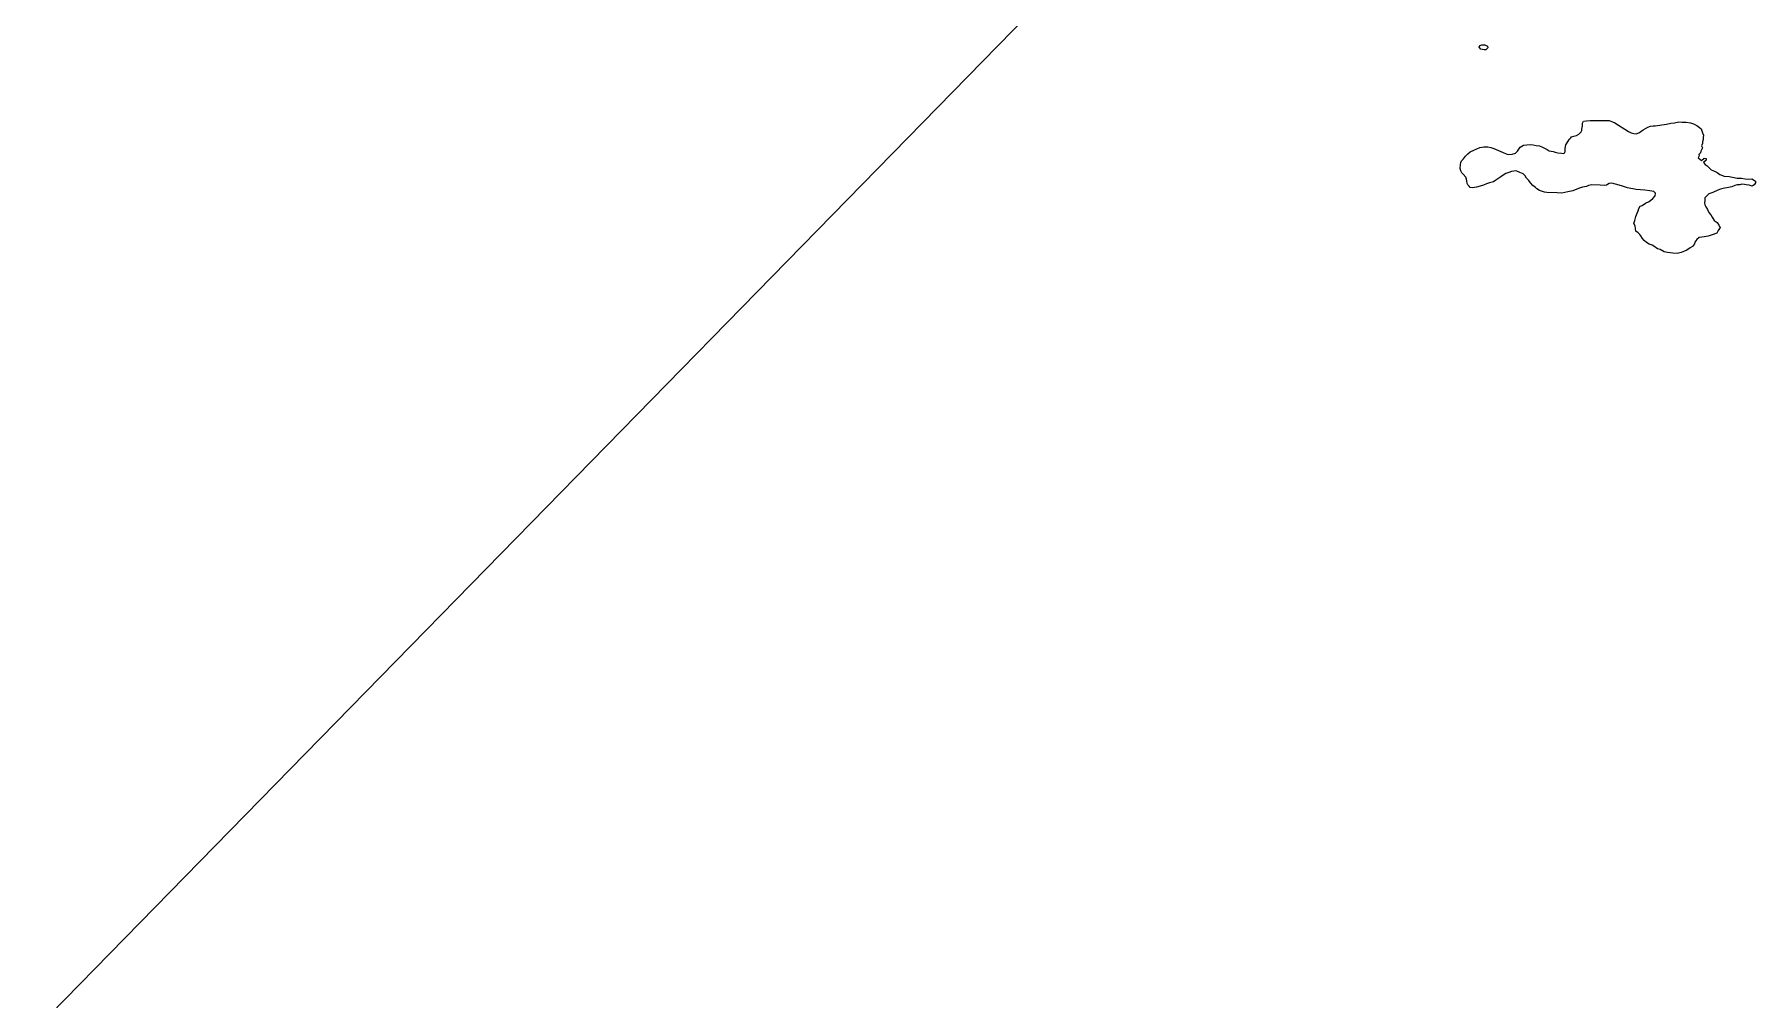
# Model space of a CAD drawing. Header units: metres. Extents: x 13.21 to 19.52, y 42.14 to 46.62.
# Drawn here: x 15.8344 to 16.0977, y 43.3215 to 43.4692 of the extents above; entities that cross this region are included whole.
import ezdxf

# ---------------------------------------------------------------- set-up
doc = ezdxf.new("R2010")
doc.units = ezdxf.units.M
doc.header["$MEASUREMENT"] = 0
doc.layers.add('granica', color=2, linetype='Continuous')
doc.layers.add('hr', color=9, linetype='Continuous')

msp = doc.modelspace()

# ---------------------------------------------------------------- linework, layer by layer
at = {"layer": 'granica'}
msp.add_lwpolyline([(16.01265, 43.50268), (16.01299, 43.50093), (16.01357, 43.50036), (16.0148, 43.49854), (16.01494, 43.49713), (16.01337, 43.49659), (16.01189, 43.4903), (16.01035, 43.48734), (16.00651, 43.48634), (15.99869, 43.48352), (15.99562, 43.48161), (15.83443, 43.31676)], dxfattribs=at)
at = {"layer": 'hr'}
for points in [[(16.05678, 43.46713), (16.05649, 43.46683), (16.0562, 43.46679), (16.0557, 43.46691), (16.05544, 43.46721), (16.05556, 43.46746), (16.05584, 43.46756), (16.05631, 43.46759), (16.05674, 43.46737), (16.05678, 43.46713)], [(16.08237, 43.45517), (16.08412, 43.45545), (16.08475, 43.45561), (16.08532, 43.45564), (16.08597, 43.45578), (16.08652, 43.45574), (16.08709, 43.45577), (16.08779, 43.45567), (16.08825, 43.45547), (16.08877, 43.45525), (16.08915, 43.45494), (16.08939, 43.45472), (16.08963, 43.45414), (16.08975, 43.45374), (16.08972, 43.45338), (16.08971, 43.45311), (16.08963, 43.45272), (16.08959, 43.45246), (16.08945, 43.45215), (16.0896, 43.45183), (16.08937, 43.45133), (16.08929, 43.45104), (16.08904, 43.45079), (16.0891, 43.45059), (16.08893, 43.4503), (16.08946, 43.44986), (16.08988, 43.45024), (16.09017, 43.45019), (16.09019, 43.44995), (16.08975, 43.44959), (16.09004, 43.44927), (16.09031, 43.44906), (16.09065, 43.44878), (16.09096, 43.44847), (16.09143, 43.44825), (16.09186, 43.44803), (16.09226, 43.44772), (16.09291, 43.44748), (16.09369, 43.44743), (16.0942, 43.44733), (16.09491, 43.4472), (16.09556, 43.44719), (16.09615, 43.44707), (16.09667, 43.44705), (16.09718, 43.44708), (16.09743, 43.44693), (16.0977, 43.44674), (16.09773, 43.44647), (16.09754, 43.44617), (16.09722, 43.44597), (16.09673, 43.44609), (16.09628, 43.44614), (16.09604, 43.44623), (16.09563, 43.44624), (16.09531, 43.44617), (16.09492, 43.44615), (16.09458, 43.44604), (16.09408, 43.44588), (16.09335, 43.4457), (16.09297, 43.44563), (16.09238, 43.44551), (16.09198, 43.44533), (16.09122, 43.44501), (16.09058, 43.4448), (16.09026, 43.4445), (16.08996, 43.44415), (16.08998, 43.44377), (16.0899, 43.44342), (16.08995, 43.4431), (16.09013, 43.44278), (16.09037, 43.44237), (16.0906, 43.44195), (16.09088, 43.44158), (16.09107, 43.44124), (16.09139, 43.44073), (16.09188, 43.44042), (16.09211, 43.44001), (16.09231, 43.43962), (16.09202, 43.43915), (16.0918, 43.43878), (16.09109, 43.4385), (16.09048, 43.43832), (16.08985, 43.43821), (16.08952, 43.43816), (16.0891, 43.43809), (16.08874, 43.43782), (16.08858, 43.43761), (16.08845, 43.43737), (16.08841, 43.43711), (16.08808, 43.43675), (16.08773, 43.43652), (16.08721, 43.43619), (16.08685, 43.43599), (16.08635, 43.43582), (16.08575, 43.43567), (16.08509, 43.43571), (16.08425, 43.43581), (16.08374, 43.43592), (16.08316, 43.43625), (16.08273, 43.43636), (16.08215, 43.43676), (16.0819, 43.43695), (16.08147, 43.43709), (16.08106, 43.43732), (16.08071, 43.43763), (16.08045, 43.43797), (16.08019, 43.43836), (16.08001, 43.43854), (16.07977, 43.4388), (16.07944, 43.43905), (16.07935, 43.43946), (16.07929, 43.4399), (16.07912, 43.44025), (16.07925, 43.44068), (16.07941, 43.4413), (16.07961, 43.44184), (16.07976, 43.4422), (16.07987, 43.44252), (16.0801, 43.4429), (16.0804, 43.443), (16.08091, 43.44334), (16.08147, 43.44361), (16.08203, 43.44407), (16.08239, 43.44447), (16.08244, 43.44489), (16.08216, 43.44516), (16.08154, 43.44524), (16.08081, 43.44535), (16.07949, 43.44546), (16.07816, 43.44571), (16.0772, 43.44601), (16.07631, 43.44627), (16.07572, 43.44641), (16.07532, 43.44634), (16.07491, 43.44612), (16.07456, 43.44605), (16.07398, 43.44611), (16.0727, 43.44614), (16.0722, 43.44604), (16.07185, 43.44592), (16.07126, 43.44578), (16.07066, 43.44559), (16.06978, 43.44526), (16.06899, 43.4451), (16.06809, 43.44491), (16.06738, 43.44494), (16.06582, 43.445), (16.06543, 43.44505), (16.06469, 43.4453), (16.06427, 43.44553), (16.06406, 43.44576), (16.06368, 43.44605), (16.06331, 43.44645), (16.06306, 43.44681), (16.0627, 43.44718), (16.06247, 43.44755), (16.06217, 43.44785), (16.06165, 43.44803), (16.06111, 43.44828), (16.06039, 43.44819), (16.05998, 43.44803), (16.05953, 43.44787), (16.05911, 43.44766), (16.05876, 43.4474), (16.05832, 43.44706), (16.05801, 43.44688), (16.05763, 43.44662), (16.05705, 43.44645), (16.05659, 43.4463), (16.05609, 43.4461), (16.0556, 43.44596), (16.05505, 43.44581), (16.05443, 43.44572), (16.05407, 43.44576), (16.05392, 43.44596), (16.0537, 43.44618), (16.05359, 43.44637), (16.05354, 43.44679), (16.05349, 43.44704), (16.05341, 43.44731), (16.05302, 43.4478), (16.05279, 43.44801), (16.05264, 43.4483), (16.05252, 43.44865), (16.05257, 43.44925), (16.05262, 43.44956), (16.05276, 43.44981), (16.05304, 43.45014), (16.05337, 43.45055), (16.05371, 43.45091), (16.05406, 43.4512), (16.05462, 43.45146), (16.05555, 43.45188), (16.05618, 43.45198), (16.05675, 43.45195), (16.05721, 43.45185), (16.05767, 43.45172), (16.05913, 43.4511), (16.05957, 43.4509), (16.05994, 43.45078), (16.0605, 43.45086), (16.061, 43.45101), (16.06129, 43.45129), (16.06153, 43.45161), (16.06174, 43.4519), (16.06224, 43.45221), (16.06323, 43.45234), (16.06373, 43.4523), (16.06419, 43.45218), (16.0647, 43.45214), (16.06513, 43.45193), (16.06587, 43.45155), (16.06618, 43.45138), (16.06646, 43.45132), (16.06677, 43.45124), (16.06709, 43.45117), (16.06746, 43.45107), (16.06805, 43.45101), (16.06832, 43.45096), (16.06855, 43.45108), (16.06861, 43.45131), (16.06861, 43.4517), (16.06873, 43.45227), (16.06883, 43.45245), (16.06897, 43.45268), (16.06928, 43.45313), (16.06946, 43.45334), (16.06959, 43.45353), (16.06993, 43.45361), (16.07034, 43.45369), (16.07069, 43.4539), (16.07106, 43.45427), (16.07113, 43.45448), (16.07118, 43.4547), (16.07124, 43.4552), (16.07126, 43.45562), (16.0714, 43.4559), (16.07188, 43.45593), (16.07242, 43.45599), (16.0731, 43.456), (16.07479, 43.45602), (16.07536, 43.45598), (16.07583, 43.45579), (16.07622, 43.45565), (16.07828, 43.45434), (16.07868, 43.45412), (16.0791, 43.45402), (16.07946, 43.45395), (16.07987, 43.45414), (16.08018, 43.45431), (16.08052, 43.45459), (16.08088, 43.45476), (16.08124, 43.455), (16.08168, 43.45512), (16.08208, 43.45517), (16.08237, 43.45517)]]:
    msp.add_lwpolyline(points, close=True, dxfattribs=at)

doc.saveas('drawing.dxf')
